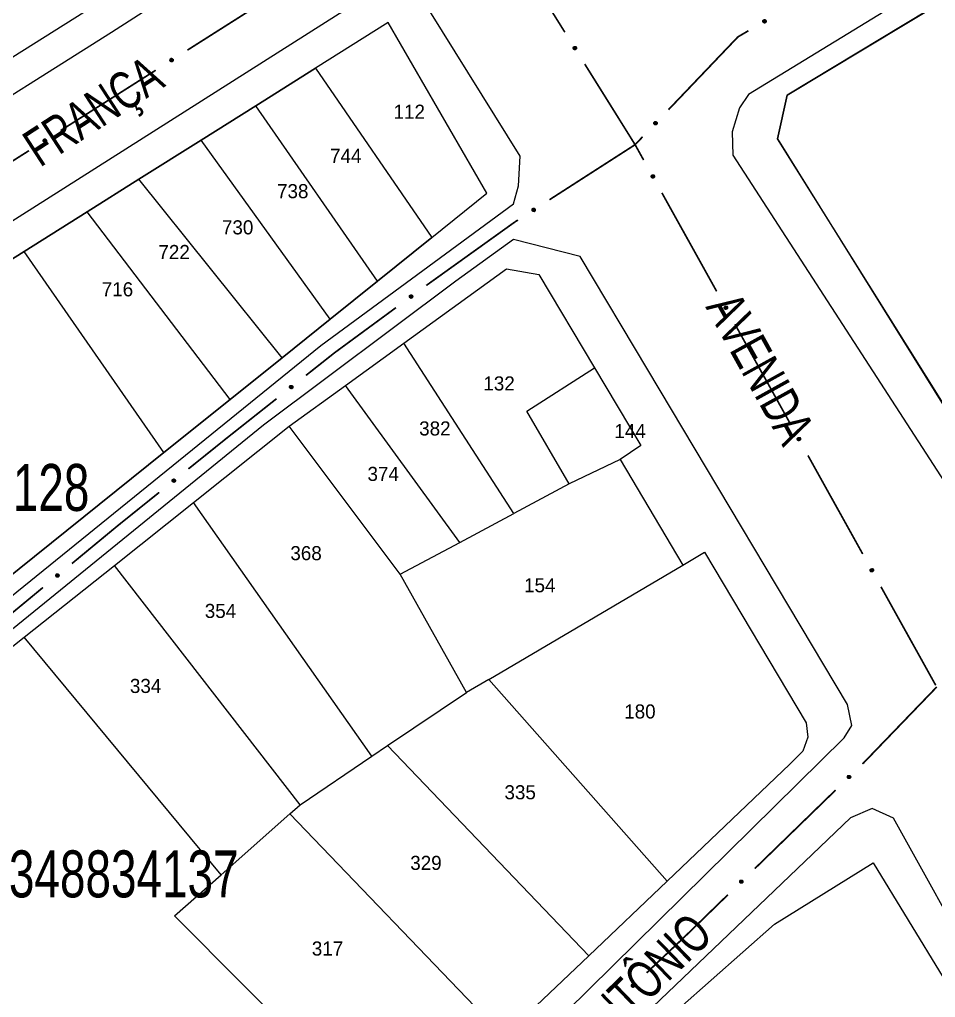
# Model space of a CAD drawing. Extents: x 199577 to 200882, y 4838726 to 4840156.
# Drawn here: x 200180.2 to 200277.8, y 4839758.1 to 4839862.2 of the extents above; entities that cross this region are included whole.
import ezdxf
from ezdxf.enums import TextEntityAlignment as Align

# ---------------------------------------------------------------- set-up
doc = ezdxf.new("R2010")
doc.units = 0
doc.header["$LTSCALE"] = 1.5
doc.header["$MEASUREMENT"] = 0
for name, color, linetype in [('CD_MALHA_LOTES', 7, 'CONTINUOUS'), ('CD_TXT_QUADRA', 2, 'CONTINUOUS'), ('RU-QUADRA', 210, 'CONTINUOUS'), ('SV-EIXO-RUA-PAV', 20, 'CONTINUOUS'), ('SV-RUA-PAVIM', 7, 'CONTINUOUS'), ('SV-TXT-RUA-PAV', 7, 'CONTINUOUS'), ('Th_NmrPorta', 1, 'CONTINUOUS')]:
    doc.layers.add(name, color=color, linetype=linetype)
doc.styles.add('ARIAL', font='ARIAL.SHX')

msp = doc.modelspace()

# ---------------------------------------------------------------- linework, layer by layer
at = {"layer": 'CD_MALHA_LOTES', "linetype": 'Continuous', "flags": 128}
for points in [[(200196.53, 4839897.56), (200210.02, 4839877.43), (200097.84, 4839806.9), (200087.24, 4839821.88)], [(200297.04, 4839875.27), (200261.97, 4839854.12), (200260.96, 4839849.49), (200282.15, 4839815.46), (200286.56, 4839808.63), (200288.1, 4839808.36)], [(200224.13, 4839838.99), (200229.99, 4839843.69), (200219.47, 4839861.88), (200211.73, 4839857.01)], [(200205.37, 4839853.01), (200211.73, 4839857.01)], [(200211.73, 4839857.01), (200224.13, 4839838.99)], [(200199.53, 4839849.34), (200205.37, 4839853.01)], [(200218.31, 4839834.32), (200205.37, 4839853.01)], [(200192.91, 4839845.18), (200199.53, 4839849.34)], [(200213.27, 4839830.27), (200199.53, 4839849.34)], [(200187.39, 4839841.71), (200192.91, 4839845.18)], [(200208.16, 4839826.17), (200192.91, 4839845.18)], [(200180.67, 4839837.49), (200187.39, 4839841.71)], [(200202.63, 4839821.74), (200187.39, 4839841.71)], [(200224.13, 4839838.99), (200218.31, 4839834.32)], [(200131.38, 4839806.51), (200180.67, 4839837.49)], [(200195.57, 4839816.07), (200180.67, 4839837.49)], [(200221.13, 4839827.71), (200232.06, 4839835.63), (200235.53, 4839835.05), (200241.46, 4839825.1)], [(200218.31, 4839834.32), (200213.27, 4839830.27)], [(200213.27, 4839830.27), (200208.16, 4839826.17)], [(200214.92, 4839823.21), (200221.13, 4839827.71)], [(200232.87, 4839809.59), (200221.13, 4839827.71)], [(200208.16, 4839826.17), (200202.63, 4839821.74)], [(200238.77, 4839812.74), (200234.24, 4839820.47), (200241.46, 4839825.1)], [(200241.46, 4839825.1), (200246.4, 4839816.82)], [(200208.93, 4839818.87), (200214.92, 4839823.21)], [(200227.1, 4839806.51), (200214.92, 4839823.21)], [(200202.63, 4839821.74), (200195.57, 4839816.07)], [(200198.71, 4839810.76), (200208.93, 4839818.87)], [(200220.76, 4839803.13), (200208.93, 4839818.87)], [(200246.4, 4839816.82), (200244.19, 4839815.33)], [(200195.57, 4839816.07), (200152.55, 4839781.55)], [(200244.19, 4839815.33), (200238.77, 4839812.74)], [(200244.19, 4839815.33), (200250.87, 4839804.1)], [(200238.77, 4839812.74), (200232.87, 4839809.59)], [(200190.29, 4839804.06), (200198.71, 4839810.76)], [(200217.72, 4839783.75), (200198.71, 4839810.76)], [(200227.1, 4839806.51), (200232.87, 4839809.59)], [(200220.76, 4839803.13), (200227.1, 4839806.51)], [(200253.17, 4839805.46), (200264.01, 4839787.28), (200264.19, 4839785.76), (200263.66, 4839784.29), (200262.27, 4839782.89), (200249.21, 4839770.45)], [(200250.87, 4839804.1), (200253.17, 4839805.46)], [(200180.66, 4839796.41), (200190.29, 4839804.06)], [(200210.09, 4839778.55), (200190.29, 4839804.06)], [(200230.18, 4839791.91), (200250.87, 4839804.1)], [(200227.82, 4839790.52), (200220.76, 4839803.13)], [(200153.63, 4839772.6), (200169.18, 4839787.27), (200180.66, 4839796.41)], [(200201.67, 4839771.12), (200180.66, 4839796.41)], [(200230.18, 4839791.91), (200227.82, 4839790.52)], [(200249.21, 4839770.45), (200230.18, 4839791.91)], [(200219.4, 4839784.89), (200227.82, 4839790.52)], [(200217.72, 4839783.75), (200219.4, 4839784.89)], [(200240.85, 4839762.5), (200219.4, 4839784.89)], [(200210.09, 4839778.55), (200217.72, 4839783.75)], [(200209, 4839777.59), (200210.09, 4839778.55)], [(200201.67, 4839771.12), (200209, 4839777.59)], [(200230.39, 4839755.31), (200209, 4839777.59)], [(200239.23, 4839746.02), (200247.15, 4839753.92), (200260.64, 4839765.85), (200271.15, 4839772.37), (200300.98, 4839723.55)], [(200218.94, 4839744.42), (200196.71, 4839766.75), (200201.67, 4839771.12)], [(200249.21, 4839770.45), (200240.85, 4839762.5)], [(200240.85, 4839762.5), (200231.77, 4839753.86)]]:
    msp.add_lwpolyline(points, dxfattribs=at)
at = {"layer": 'RU-QUADRA', "linetype": 'Continuous', "flags": 128}
for points in [[(200087.24, 4839821.88), (200168.02, 4839897.56), (200185.54, 4839913.97), (200196.53, 4839897.56), (200210.02, 4839877.43), (200097.84, 4839806.9)], [(200328.75, 4839894.39), (200334.29, 4839897.56), (200341, 4839901.39), (200343.54, 4839897.56), (200356.9, 4839877.43), (200347.47, 4839867.86), (200334.28, 4839854.66), (200315.09, 4839838.82), (200316.71, 4839837.05), (200288.1, 4839808.36), (200286.56, 4839808.63), (200260.96, 4839849.49), (200261.97, 4839854.12), (200282.93, 4839866.76), (200297.04, 4839875.27), (200304.8, 4839879.95), (200312.04, 4839884.31)], [(200106.48, 4839790.86), (200118.14, 4839776.76), (200129.49, 4839763.04), (200137.18, 4839769.21), (200144.89, 4839775.4), (200152.55, 4839781.55), (200195.57, 4839816.07), (200202.63, 4839821.74), (200208.16, 4839826.17), (200213.27, 4839830.27), (200218.31, 4839834.32), (200224.13, 4839838.99), (200229.99, 4839843.69), (200219.47, 4839861.88), (200211.73, 4839857.01), (200205.37, 4839853.01), (200199.53, 4839849.34), (200192.91, 4839845.18), (200187.39, 4839841.71), (200180.67, 4839837.49), (200131.38, 4839806.51), (200122.14, 4839800.71), (200114.3, 4839795.78)]]:
    msp.add_lwpolyline(points, close=True, dxfattribs=at)
msp.add_lwpolyline([(200169.18, 4839787.27), (200180.66, 4839796.41), (200190.29, 4839804.06), (200198.71, 4839810.76), (200208.93, 4839818.87), (200214.92, 4839823.21), (200221.13, 4839827.71), (200232.06, 4839835.63), (200235.53, 4839835.05), (200241.46, 4839825.1), (200246.4, 4839816.82), (200244.19, 4839815.33), (200250.87, 4839804.1), (200253.17, 4839805.46), (200264.01, 4839787.28), (200264.19, 4839785.76), (200263.66, 4839784.29), (200262.27, 4839782.89), (200249.21, 4839770.45), (200240.85, 4839762.5), (200231.77, 4839753.86)], dxfattribs=at)
at = {"layer": 'RU-QUADRA', "linetype": 'Continuous'}
for points in [[(200260.64, 4839765.85), (200271.15, 4839772.37)], [(200271.15, 4839772.37), (200300.98, 4839723.55)], [(200247.15, 4839753.92), (200260.64, 4839765.85)]]:
    msp.add_lwpolyline(points, dxfattribs=at)
at = {"layer": 'SV-EIXO-RUA-PAV', "const_width": 0.18}
for points in [[(200231.932613, 4839871.012791), (200238.293226, 4839860.837202)], [(200208.207389, 4839865.353235), (200198.071911, 4839858.928899)], [(200256.24661, 4839859.823201), (200256.74, 4839860.34)], [(200256.74, 4839860.34), (200257.84959, 4839860.989085)], [(200249.341253, 4839852.590217), (200256.24661, 4839859.823201)], [(200240.41343, 4839857.445339), (200245.71394, 4839848.965681)], [(200194.693418, 4839856.787454), (200184.557941, 4839850.363117)], [(200245.78, 4839848.86), (200246.57911, 4839849.697024)], [(200245.070974, 4839848.404434), (200245.78, 4839848.86)], [(200245.71394, 4839848.965681), (200245.78, 4839848.86)], [(200245.78, 4839848.86), (200246.691989, 4839847.221314)], [(200181.179448, 4839848.221672), (200171.043971, 4839841.797336)], [(200236.657912, 4839842.998846), (200245.070974, 4839848.404434)], [(200248.637181, 4839843.726142), (200254.472757, 4839833.240625)], [(200223.524571, 4839833.867278), (200232.467809, 4839840.271847)], [(200232.467809, 4839840.271847), (200232.94, 4839840.61)], [(200232.94, 4839840.61), (200233.292687, 4839840.83661)], [(200213.75, 4839826.7), (200220.295227, 4839831.506986)], [(200256.417949, 4839829.745453), (200262.253524, 4839819.259937)], [(200213.060396, 4839826.154592), (200213.75, 4839826.7)], [(200210.707382, 4839824.29359), (200213.060396, 4839826.154592)], [(200202.32, 4839817.66), (200207.570031, 4839821.812255)], [(200198.182271, 4839814.337762), (200202.081068, 4839817.468158)], [(200202.081068, 4839817.468158), (200202.32, 4839817.66)], [(200264.198716, 4839815.764765), (200270.034292, 4839805.279248)], [(200190.65, 4839808.29), (200195.063234, 4839811.833445)], [(200185.761227, 4839804.25282), (200190.387635, 4839808.073337)], [(200190.387635, 4839808.073337), (200190.65, 4839808.29)], [(200176.7, 4839796.77), (200182.676955, 4839801.705808)], [(200271.979484, 4839801.784076), (200277.81506, 4839791.29856)], [(200270.14, 4839783.04), (200277.655677, 4839790.835824)], [(200277.655677, 4839790.835824), (200277.92, 4839791.11)], [(200270.017085, 4839782.920655), (200270.14, 4839783.04)], [(200258.537895, 4839771.774885), (200267.147288, 4839780.134213)], [(200250.86, 4839764.32), (200255.668097, 4839768.988443)], [(200250.643405, 4839764.114824), (200250.86, 4839764.32)], [(200247.013481, 4839760.67627), (200250.643405, 4839764.114824)]]:
    msp.add_lwpolyline(points, dxfattribs=at)
at = {"layer": 'SV-EIXO-RUA-PAV'}
for points in [[(200259.396309, 4839862.021412), (200259.408026, 4839862.068897), (200259.427806, 4839862.107311), (200259.453525, 4839862.134602), (200259.482541, 4839862.152792), (200259.514322, 4839862.168058), (200259.549759, 4839862.17638), (200259.591136, 4839862.176904), (200259.638852, 4839862.165484), (200259.676872, 4839862.142635), (200259.704977, 4839862.118852), (200259.725686, 4839862.089688), (200259.739999, 4839862.058566), (200259.747426, 4839862.02147), (200259.747548, 4839861.979533), (200259.734904, 4839861.931831), (200259.715254, 4839861.894304), (200259.689684, 4839861.86856), (200259.660232, 4839861.847926), (200259.6276, 4839861.832729), (200259.592767, 4839861.82476), (200259.550543, 4839861.824714), (200259.503626, 4839861.837817), (200259.465974, 4839861.856989), (200259.439878, 4839861.882191), (200259.420216, 4839861.911643), (200259.404517, 4839861.943333), (200259.394668, 4839861.978607), (200259.396309, 4839862.021412)], [(200239.370514, 4839859.321455), (200239.418322, 4839859.311136), (200239.4573, 4839859.292492), (200239.485334, 4839859.267585), (200239.504368, 4839859.239116), (200239.520561, 4839859.207797), (200239.529919, 4839859.17262), (200239.531658, 4839859.131275), (200239.521644, 4839859.083245), (200239.499921, 4839859.044571), (200239.476973, 4839859.01578), (200239.448429, 4839858.994223), (200239.417741, 4839858.979003), (200239.380879, 4839858.97049), (200239.338964, 4839858.969137), (200239.290911, 4839858.980375), (200239.252823, 4839858.998915), (200239.22634, 4839859.023719), (200239.20485, 4839859.052552), (200239.188702, 4839859.084724), (200239.179714, 4839859.119308), (200239.178428, 4839859.161512), (200239.190149, 4839859.208793), (200239.208207, 4839859.246993), (200239.232632, 4839859.273817), (200239.261494, 4839859.294335), (200239.292709, 4839859.310958), (200239.327679, 4839859.321838), (200239.370514, 4839859.321455)], [(200196.562953, 4839857.842121), (200196.552935, 4839857.794249), (200196.534536, 4839857.755155), (200196.509806, 4839857.726965), (200196.481456, 4839857.707752), (200196.45024, 4839857.691364), (200196.415122, 4839857.681785), (200196.373789, 4839857.679786), (200196.325697, 4839857.689499), (200196.286887, 4839857.710979), (200196.257953, 4839857.733746), (200196.236217, 4839857.762154), (200196.220805, 4839857.792746), (200196.212061, 4839857.829554), (200196.210445, 4839857.87146), (200196.221381, 4839857.919582), (200196.239682, 4839857.957785), (200196.264319, 4839857.984424), (200196.293016, 4839858.006094), (200196.325086, 4839858.022444), (200196.359613, 4839858.031648), (200196.401809, 4839858.033199), (200196.449163, 4839858.021776), (200196.487474, 4839858.003958), (200196.514452, 4839857.979702), (200196.535151, 4839857.950969), (200196.551969, 4839857.919859), (200196.563068, 4839857.884958), (200196.562953, 4839857.842121)], [(200247.781344, 4839851.115711), (200247.779518, 4839851.164586), (200247.787943, 4839851.206964), (200247.805143, 4839851.240287), (200247.828021, 4839851.265771), (200247.854362, 4839851.289206), (200247.886132, 4839851.306974), (200247.925762, 4839851.318883), (200247.974777, 4839851.321059), (200248.017622, 4839851.309575), (200248.051194, 4839851.29446), (200248.07914, 4839851.272135), (200248.101478, 4839851.246164), (200248.118843, 4839851.212552), (200248.13052, 4839851.172274), (200248.131515, 4839851.122935), (200248.12297, 4839851.081445), (200248.105487, 4839851.04965), (200248.082864, 4839851.021696), (200248.055685, 4839850.998094), (200248.024398, 4839850.980832), (200247.983823, 4839850.969148), (200247.935112, 4839850.968811), (200247.893634, 4839850.976861), (200247.861601, 4839850.993893), (200247.834583, 4839851.016785), (200247.810757, 4839851.042919), (200247.791566, 4839851.074112), (200247.781344, 4839851.115711)], [(200183.048983, 4839849.276339), (200183.038965, 4839849.228468), (200183.020566, 4839849.189373), (200182.995835, 4839849.161183), (200182.967486, 4839849.141971), (200182.93627, 4839849.125582), (200182.901151, 4839849.116003), (200182.859819, 4839849.114005), (200182.811727, 4839849.123717), (200182.772917, 4839849.145198), (200182.743983, 4839849.167965), (200182.722247, 4839849.196372), (200182.706835, 4839849.226964), (200182.698091, 4839849.263772), (200182.696475, 4839849.305678), (200182.707411, 4839849.3538), (200182.725712, 4839849.392004), (200182.750349, 4839849.418642), (200182.779046, 4839849.440313), (200182.811116, 4839849.456662), (200182.845643, 4839849.465867), (200182.887839, 4839849.467418), (200182.935193, 4839849.455994), (200182.973504, 4839849.438176), (200183.000482, 4839849.41392), (200183.021181, 4839849.385187), (200183.037999, 4839849.354077), (200183.049098, 4839849.319176), (200183.048983, 4839849.276339)], [(200247.690901, 4839845.652807), (200247.738123, 4839845.640074), (200247.776104, 4839845.619474), (200247.802837, 4839845.593175), (200247.8204, 4839845.563776), (200247.834981, 4839845.531675), (200247.842541, 4839845.496068), (200247.842178, 4839845.454689), (200247.829737, 4839845.407229), (200247.806078, 4839845.369708), (200247.781697, 4839845.34212), (200247.752095, 4839845.322041), (200247.720674, 4839845.308399), (200247.683427, 4839845.301769), (200247.641497, 4839845.302546), (200247.594077, 4839845.316211), (200247.55698, 4839845.336662), (200247.531791, 4839845.362778), (200247.511793, 4839845.392665), (200247.4973, 4839845.425616), (200247.49008, 4839845.460612), (200247.490939, 4839845.502827), (200247.505046, 4839845.549452), (200247.525021, 4839845.586685), (200247.550777, 4839845.612234), (200247.580644, 4839845.63126), (200247.612663, 4839845.646276), (200247.64814, 4839845.655365), (200247.690901, 4839845.652807)], [(200234.794916, 4839841.932671), (200234.804638, 4839841.980604), (200234.822796, 4839842.019811), (200234.847352, 4839842.048153), (200234.875583, 4839842.067539), (200234.906698, 4839842.08412), (200234.941756, 4839842.093916), (200234.983075, 4839842.096169), (200235.031226, 4839842.086753), (200235.070168, 4839842.065513), (200235.099242, 4839842.042924), (200235.121152, 4839842.014651), (200235.136753, 4839841.984155), (200235.145724, 4839841.947402), (200235.147598, 4839841.905506), (200235.136959, 4839841.857318), (200235.118894, 4839841.819002), (200235.094422, 4839841.792212), (200235.065859, 4839841.770365), (200235.03389, 4839841.753818), (200234.99942, 4839841.744401), (200234.957235, 4839841.74259), (200234.909812, 4839841.753721), (200234.871391, 4839841.771303), (200234.844264, 4839841.795392), (200234.823389, 4839841.823997), (200234.806379, 4839841.855003), (200234.795065, 4839841.889834), (200234.794916, 4839841.932671)], [(200221.726231, 4839832.694532), (200221.732948, 4839832.742977), (200221.748627, 4839832.78324), (200221.77137, 4839832.813057), (200221.798337, 4839832.834165), (200221.828358, 4839832.852653), (200221.862738, 4839832.864614), (200221.903836, 4839832.869438), (200221.952481, 4839832.863041), (200221.99267, 4839832.844268), (200222.023095, 4839832.823536), (200222.046725, 4839832.796683), (200222.064196, 4839832.767218), (200222.07544, 4839832.731096), (200222.079921, 4839832.689398), (200222.072305, 4839832.64064), (200222.056663, 4839832.601274), (200222.033908, 4839832.573011), (200222.006762, 4839832.549426), (200221.975887, 4839832.530919), (200221.942071, 4839832.519372), (200221.90008, 4839832.514936), (200221.852056, 4839832.52309), (200221.812614, 4839832.538243), (200221.784039, 4839832.560595), (200221.761422, 4839832.587844), (200221.742513, 4839832.617729), (200221.72905, 4839832.651788), (200221.726231, 4839832.694532)], [(200255.471669, 4839831.672118), (200255.518891, 4839831.659385), (200255.556872, 4839831.638785), (200255.583605, 4839831.612487), (200255.601168, 4839831.583087), (200255.615749, 4839831.550986), (200255.623309, 4839831.515379), (200255.622945, 4839831.474), (200255.610505, 4839831.42654), (200255.586845, 4839831.389019), (200255.562464, 4839831.361431), (200255.532863, 4839831.341352), (200255.501441, 4839831.32771), (200255.464195, 4839831.32108), (200255.422264, 4839831.321858), (200255.374845, 4839831.335522), (200255.337748, 4839831.355973), (200255.312558, 4839831.38209), (200255.29256, 4839831.411977), (200255.278067, 4839831.444927), (200255.270848, 4839831.479923), (200255.271707, 4839831.522139), (200255.285814, 4839831.568763), (200255.305789, 4839831.605996), (200255.331544, 4839831.631546), (200255.361412, 4839831.650571), (200255.393431, 4839831.665587), (200255.428908, 4839831.674677), (200255.471669, 4839831.672118)], [(200208.957726, 4839823.050133), (200208.962709, 4839823.098787), (200208.97694, 4839823.139584), (200208.998604, 4839823.170194), (200209.024801, 4839823.192252), (200209.054143, 4839823.211799), (200209.088073, 4839823.22498), (200209.128974, 4839823.231268), (200209.177815, 4839823.226612), (200209.218649, 4839823.209286), (200209.249795, 4839823.189653), (200209.274368, 4839823.163661), (200209.29288, 4839823.134839), (200209.305407, 4839823.09914), (200209.311374, 4839823.05763), (200209.305503, 4839823.008631), (200209.291277, 4839822.968731), (200209.269545, 4839822.939674), (200209.243258, 4839822.915135), (200209.213063, 4839822.895537), (200209.179682, 4839822.882791), (200209.137876, 4839822.876858), (200209.089591, 4839822.883293), (200209.049633, 4839822.897028), (200209.020279, 4839822.918345), (200208.996703, 4839822.944769), (200208.976739, 4839822.97396), (200208.962069, 4839823.007517), (200208.957726, 4839823.050133)], [(200263.252436, 4839817.69143), (200263.299658, 4839817.678697), (200263.337639, 4839817.658097), (200263.364372, 4839817.631798), (200263.381936, 4839817.602399), (200263.396516, 4839817.570298), (200263.404076, 4839817.53469), (200263.403713, 4839817.493311), (200263.391272, 4839817.445852), (200263.367613, 4839817.408331), (200263.343232, 4839817.380743), (200263.313631, 4839817.360663), (200263.282209, 4839817.347021), (200263.244962, 4839817.340392), (200263.203032, 4839817.341169), (200263.155612, 4839817.354834), (200263.118515, 4839817.375284), (200263.093326, 4839817.401401), (200263.073328, 4839817.431288), (200263.058835, 4839817.464239), (200263.051615, 4839817.499235), (200263.052474, 4839817.54145), (200263.066581, 4839817.588075), (200263.086556, 4839817.625307), (200263.112312, 4839817.650857), (200263.142179, 4839817.669883), (200263.174198, 4839817.684898), (200263.209675, 4839817.693988), (200263.252436, 4839817.69143)], [(200196.441797, 4839813.081484), (200196.446422, 4839813.130173), (200196.460354, 4839813.171074), (200196.481792, 4839813.201842), (200196.507826, 4839813.224091), (200196.537023, 4839813.243854), (200196.570856, 4839813.257284), (200196.611709, 4839813.263872), (200196.660584, 4839813.259575), (200196.701544, 4839813.24255), (200196.732834, 4839813.223146), (200196.757597, 4839813.197335), (200196.77632, 4839813.16865), (200196.789108, 4839813.133044), (200196.79538, 4839813.091579), (200196.78987, 4839813.042538), (200196.775937, 4839813.002534), (200196.75442, 4839812.973318), (200196.728314, 4839812.948587), (200196.698263, 4839812.928768), (200196.664976, 4839812.915777), (200196.623215, 4839812.909537), (200196.574884, 4839812.915617), (200196.534827, 4839812.929058), (200196.505316, 4839812.950159), (200196.481547, 4839812.976409), (200196.461369, 4839813.005453), (200196.446453, 4839813.038901), (200196.441797, 4839813.081484)], [(200184.038209, 4839802.972705), (200184.042164, 4839803.021453), (200184.055532, 4839803.062541), (200184.076544, 4839803.093601), (200184.102269, 4839803.116207), (200184.131192, 4839803.13637), (200184.164837, 4839803.150264), (200184.205595, 4839803.157414), (200184.254524, 4839803.15379), (200184.295715, 4839803.13733), (200184.327269, 4839803.118359), (200184.352385, 4839803.092891), (200184.371501, 4839803.064466), (200184.384778, 4839803.02904), (200184.391621, 4839802.987665), (200184.386786, 4839802.938553), (200184.373405, 4839802.898361), (200184.352291, 4839802.868852), (200184.326528, 4839802.843764), (200184.296754, 4839802.823533), (200184.263648, 4839802.810085), (200184.221978, 4839802.80327), (200184.173567, 4839802.808685), (200184.133329, 4839802.821573), (200184.10353, 4839802.842266), (200184.079402, 4839802.868186), (200184.058826, 4839802.89695), (200184.043451, 4839802.930189), (200184.038209, 4839802.972705)], [(200271.033204, 4839803.710741), (200271.080426, 4839803.698008), (200271.118407, 4839803.677408), (200271.14514, 4839803.651109), (200271.162703, 4839803.62171), (200271.177284, 4839803.589609), (200271.184844, 4839803.554002), (200271.184481, 4839803.512623), (200271.17204, 4839803.465163), (200271.148381, 4839803.427642), (200271.124, 4839803.400054), (200271.094398, 4839803.379975), (200271.062977, 4839803.366333), (200271.02573, 4839803.359703), (200270.9838, 4839803.360481), (200270.93638, 4839803.374145), (200270.899283, 4839803.394596), (200270.874094, 4839803.420712), (200270.854096, 4839803.450599), (200270.839603, 4839803.48355), (200270.832383, 4839803.518546), (200270.833242, 4839803.560762), (200270.847349, 4839803.607386), (200270.867324, 4839803.644619), (200270.89308, 4839803.670168), (200270.922947, 4839803.689194), (200270.954966, 4839803.70421), (200270.990443, 4839803.713299), (200271.033204, 4839803.710741)], [(200268.40242, 4839781.506322), (200268.402447, 4839781.55523), (200268.412472, 4839781.597259), (200268.430923, 4839781.629907), (200268.45475, 4839781.654505), (200268.48196, 4839781.676925), (200268.514381, 4839781.693476), (200268.554433, 4839781.703875), (200268.603495, 4839781.704192), (200268.645875, 4839781.691093), (200268.67885, 4839781.674716), (200268.70593, 4839781.651348), (200268.727267, 4839781.624549), (200268.743346, 4839781.590304), (200268.753488, 4839781.549612), (200268.752613, 4839781.50027), (200268.742502, 4839781.459134), (200268.723826, 4839781.428024), (200268.700161, 4839781.400948), (200268.672107, 4839781.378393), (200268.640188, 4839781.362329), (200268.599199, 4839781.352191), (200268.550511, 4839781.3537), (200268.509367, 4839781.363316), (200268.478003, 4839781.38155), (200268.451871, 4839781.405449), (200268.429053, 4839781.432467), (200268.411058, 4839781.464365), (200268.40242, 4839781.506322)], [(200256.923229, 4839770.360552), (200256.923257, 4839770.40946), (200256.933282, 4839770.451489), (200256.951733, 4839770.484137), (200256.975559, 4839770.508735), (200257.00277, 4839770.531155), (200257.035191, 4839770.547706), (200257.075243, 4839770.558105), (200257.124305, 4839770.558422), (200257.166685, 4839770.545323), (200257.19966, 4839770.528946), (200257.22674, 4839770.505578), (200257.248077, 4839770.478779), (200257.264155, 4839770.444534), (200257.274298, 4839770.403842), (200257.273422, 4839770.3545), (200257.263311, 4839770.313364), (200257.244636, 4839770.282254), (200257.220971, 4839770.255178), (200257.192917, 4839770.232623), (200257.160998, 4839770.216559), (200257.120009, 4839770.206421), (200257.07132, 4839770.20793), (200257.030177, 4839770.217546), (200256.998813, 4839770.23578), (200256.972681, 4839770.259679), (200256.949862, 4839770.286697), (200256.931868, 4839770.318595), (200256.923229, 4839770.360552)], [(200245.381498, 4839759.281955), (200245.382129, 4839759.330859), (200245.392671, 4839759.372761), (200245.411523, 4839759.405178), (200245.435651, 4839759.429481), (200245.463136, 4839759.451564), (200245.495759, 4839759.467714), (200245.535936, 4839759.477618), (200245.584999, 4839759.47733), (200245.627213, 4839759.463709), (200245.659984, 4839759.446927), (200245.686774, 4839759.423227), (200245.707779, 4839759.396167), (200245.723434, 4839759.361726), (200245.733074, 4839759.320912), (200245.73159, 4839759.271585), (200245.720972, 4839759.230577), (200245.701915, 4839759.1997), (200245.677917, 4839759.172918), (200245.649587, 4839759.150709), (200245.617473, 4839759.135041), (200245.576362, 4839759.125409), (200245.527696, 4839759.127519), (200245.486674, 4839759.137641), (200245.455537, 4839759.15626), (200245.429702, 4839759.18048), (200245.407218, 4839759.207777), (200245.389619, 4839759.239894), (200245.381498, 4839759.281955)]]:
    msp.add_lwpolyline(points, close=True, dxfattribs=at)
for points in [[(200259.396309, 4839862.021412), (200259.591136, 4839862.176904)], [(200259.403742, 4839862.047018), (200259.564277, 4839862.172544)], [(200259.408026, 4839862.068897), (200259.549759, 4839862.17638)], [(200259.394668, 4839861.978607), (200259.638852, 4839862.165484)], [(200259.397122, 4839861.998882), (200259.612902, 4839862.167791)], [(200259.403746, 4839861.963236), (200259.653683, 4839862.152126)], [(200259.404517, 4839861.943333), (200259.676872, 4839862.142635)], [(200259.415082, 4839861.930346), (200259.68573, 4839862.129771)], [(200259.419207, 4839862.090843), (200259.524897, 4839862.166897)], [(200259.420216, 4839861.911643), (200259.704977, 4839862.118852)], [(200259.427806, 4839862.107311), (200259.514322, 4839862.168058)], [(200259.432507, 4839861.897856), (200259.715133, 4839862.101126)], [(200259.439878, 4839861.882191), (200259.725686, 4839862.089688)], [(200259.45631, 4839861.870678), (200259.730491, 4839862.07217)], [(200259.465974, 4839861.856989), (200259.739999, 4839862.058566)], [(200259.487179, 4839861.847634), (200259.74016, 4839862.036724)], [(200259.503626, 4839861.837817), (200259.747426, 4839862.02147)], [(200259.529627, 4839861.834525), (200259.745118, 4839861.998523)], [(200259.550543, 4839861.824714), (200259.747548, 4839861.979533)], [(200259.575207, 4839861.829571), (200259.734764, 4839861.951364)], [(200259.592767, 4839861.82476), (200259.734904, 4839861.931831)], [(200259.613609, 4839861.831485), (200259.719788, 4839861.909406)], [(200259.6276, 4839861.832729), (200259.715254, 4839861.894304)], [(200239.178428, 4839859.161512), (200239.338964, 4839858.969137)], [(200239.179714, 4839859.119308), (200239.290911, 4839858.980375)], [(200239.184008, 4839859.137002), (200239.310432, 4839858.981088)], [(200239.187047, 4839859.098672), (200239.268052, 4839858.994827)], [(200239.187621, 4839859.182708), (200239.357874, 4839858.972124)], [(200239.188702, 4839859.084724), (200239.252823, 4839858.998915)], [(200239.190149, 4839859.208793), (200239.380879, 4839858.97049)], [(200239.199479, 4839859.225522), (200239.395914, 4839858.978201)], [(200239.208207, 4839859.246993), (200239.417741, 4839858.979003)], [(200239.221606, 4839859.257054), (200239.43106, 4839858.988906)], [(200239.232632, 4839859.273817), (200239.448429, 4839858.994223)], [(200239.248074, 4839859.281645), (200239.459553, 4839859.005108)], [(200239.261494, 4839859.294335), (200239.476973, 4839859.01578)], [(200239.280038, 4839859.300016), (200239.487322, 4839859.035339)], [(200239.292709, 4839859.310958), (200239.499921, 4839859.044571)], [(200239.312581, 4839859.312312), (200239.508727, 4839859.068029)], [(200239.327679, 4839859.321838), (200239.521644, 4839859.083245)], [(200239.348017, 4839859.31998), (200239.523188, 4839859.109252)], [(200239.370514, 4839859.321455), (200239.531658, 4839859.131275)], [(200239.396327, 4839859.314776), (200239.526512, 4839859.157995)], [(200239.418322, 4839859.311136), (200239.529919, 4839859.17262)], [(200239.440587, 4839859.300604), (200239.519711, 4839859.197192)], [(200239.4573, 4839859.292492), (200239.520561, 4839859.207797)], [(200196.401809, 4839858.033199), (200196.210445, 4839857.87146)], [(200196.449163, 4839858.021776), (200196.212061, 4839857.829554)], [(200196.423062, 4839858.02414), (200196.21355, 4839857.852569)], [(200196.465949, 4839858.012551), (200196.219866, 4839857.814568)], [(200196.487474, 4839858.003958), (200196.220805, 4839857.792746)], [(200196.359613, 4839858.031648), (200196.221381, 4839857.919582)], [(200196.377334, 4839858.027466), (200196.222217, 4839857.900066)], [(200196.339024, 4839858.024186), (200196.235689, 4839857.942532)], [(200196.325086, 4839858.022444), (200196.239682, 4839857.957785)], [(200196.49762, 4839857.990621), (200196.230792, 4839857.779489)], [(200196.514452, 4839857.979702), (200196.236217, 4839857.762154)], [(200196.522376, 4839857.964309), (200196.247171, 4839857.751098)], [(200196.535151, 4839857.950969), (200196.257953, 4839857.733746)], [(200196.540947, 4839857.932461), (200196.277576, 4839857.72352)], [(200196.551969, 4839857.919859), (200196.286887, 4839857.710979)], [(200196.553448, 4839857.899995), (200196.3104, 4839857.702321)], [(200196.563068, 4839857.884958), (200196.325697, 4839857.689499)], [(200196.561338, 4839857.864608), (200196.351713, 4839857.688118)], [(200196.562953, 4839857.842121), (200196.373789, 4839857.679786)], [(200196.556437, 4839857.816267), (200196.400476, 4839857.685101)], [(200196.552935, 4839857.794249), (200196.415122, 4839857.681785)], [(200196.542543, 4839857.771918), (200196.43963, 4839857.692147)], [(200196.534536, 4839857.755155), (200196.45024, 4839857.691364)], [(200247.779518, 4839851.164586), (200247.886132, 4839851.306974)], [(200247.781344, 4839851.115711), (200247.925762, 4839851.318883)], [(200247.781431, 4839851.142374), (200247.901145, 4839851.307288)], [(200247.784217, 4839851.188764), (200247.864848, 4839851.291005)], [(200247.787943, 4839851.206964), (200247.854362, 4839851.289206)], [(200247.788336, 4839851.094278), (200247.949196, 4839851.316123)], [(200247.791566, 4839851.074112), (200247.974777, 4839851.321059)], [(200247.80453, 4839851.061839), (200247.992715, 4839851.312306)], [(200247.810757, 4839851.042919), (200248.017622, 4839851.309575)], [(200247.824493, 4839851.033348), (200248.029683, 4839851.299651)], [(200247.834583, 4839851.016785), (200248.051194, 4839851.29446)], [(200247.850198, 4839851.00692), (200248.065843, 4839851.280221)], [(200247.861601, 4839850.993893), (200248.07914, 4839851.272135)], [(200247.88057, 4839850.987356), (200248.088588, 4839851.25662)], [(200247.893634, 4839850.976861), (200248.101478, 4839851.246164)], [(200247.916596, 4839850.973714), (200248.107653, 4839851.225213)], [(200247.935112, 4839850.968811), (200248.118843, 4839851.212552)], [(200247.961012, 4839850.972813), (200248.122949, 4839851.189858)], [(200247.983823, 4839850.969148), (200248.13052, 4839851.172274)], [(200248.006192, 4839850.980616), (200248.125996, 4839851.141672)], [(200248.024398, 4839850.980832), (200248.131515, 4839851.122935)], [(200248.042579, 4839850.993041), (200248.123166, 4839851.097211)], [(200248.055685, 4839850.998094), (200248.12297, 4839851.081445)], [(200182.887839, 4839849.467418), (200182.696475, 4839849.305678)], [(200182.935193, 4839849.455994), (200182.698091, 4839849.263772)], [(200182.909092, 4839849.458358), (200182.69958, 4839849.286787)], [(200182.951979, 4839849.446769), (200182.705896, 4839849.248786)], [(200182.973504, 4839849.438176), (200182.706835, 4839849.226964)], [(200182.845643, 4839849.465867), (200182.707411, 4839849.3538)], [(200182.863364, 4839849.461685), (200182.708247, 4839849.334285)], [(200182.98365, 4839849.42484), (200182.716822, 4839849.213708)], [(200182.825054, 4839849.458404), (200182.721719, 4839849.37675)], [(200183.000482, 4839849.41392), (200182.722247, 4839849.196372)], [(200182.811116, 4839849.456662), (200182.725712, 4839849.392004)], [(200183.008406, 4839849.398527), (200182.733201, 4839849.185317)], [(200183.021181, 4839849.385187), (200182.743983, 4839849.167965)], [(200183.026977, 4839849.366679), (200182.763606, 4839849.157738)], [(200183.037999, 4839849.354077), (200182.772917, 4839849.145198)], [(200183.039478, 4839849.334214), (200182.79643, 4839849.136539)], [(200183.049098, 4839849.319176), (200182.811727, 4839849.123717)], [(200183.047368, 4839849.298826), (200182.837743, 4839849.122337)], [(200183.048983, 4839849.276339), (200182.859819, 4839849.114005)], [(200183.042467, 4839849.250485), (200182.886506, 4839849.119319)], [(200183.038965, 4839849.228468), (200182.901151, 4839849.116003)], [(200183.028573, 4839849.206137), (200182.925659, 4839849.126365)], [(200183.020566, 4839849.189373), (200182.93627, 4839849.125582)], [(200247.501197, 4839845.523528), (200247.660534, 4839845.304569)], [(200247.505046, 4839845.549452), (200247.683427, 4839845.301769)], [(200247.515214, 4839845.565685), (200247.698834, 4839845.308706)], [(200247.525021, 4839845.586685), (200247.720674, 4839845.308399)], [(200247.538915, 4839845.596053), (200247.734479, 4839845.317613)], [(200247.550777, 4839845.612234), (200247.752095, 4839845.322041)], [(200247.566597, 4839845.619267), (200247.763758, 4839845.332346)], [(200247.580644, 4839845.63126), (200247.781697, 4839845.34212)], [(200247.599453, 4839845.635991), (200247.793026, 4839845.361128)], [(200247.612663, 4839845.646276), (200247.806078, 4839845.369708)], [(200247.632578, 4839845.646619), (200247.816063, 4839845.392688)], [(200247.64814, 4839845.655365), (200247.829737, 4839845.407229)], [(200247.668358, 4839845.652477), (200247.8326, 4839845.433124)], [(200247.690901, 4839845.652807), (200247.842178, 4839845.454689)], [(200247.716341, 4839845.644826), (200247.838395, 4839845.481635)], [(200247.738123, 4839845.640074), (200247.842541, 4839845.496068)], [(200247.759825, 4839845.628424), (200247.833594, 4839845.521127)], [(200247.776104, 4839845.619474), (200247.834981, 4839845.531675)], [(200247.49008, 4839845.460612), (200247.594077, 4839845.316211)], [(200247.490939, 4839845.502827), (200247.641497, 4839845.302546)], [(200247.495267, 4839845.478065), (200247.613609, 4839845.315932)], [(200247.496356, 4839845.439631), (200247.571981, 4839845.331805)], [(200247.4973, 4839845.425616), (200247.55698, 4839845.336662)], [(200234.794916, 4839841.932671), (200234.983075, 4839842.096169)], [(200234.795065, 4839841.889834), (200235.031226, 4839842.086753)], [(200234.79667, 4839841.910194), (200235.005203, 4839842.087973)], [(200234.801272, 4839841.958565), (200234.956422, 4839842.09069)], [(200234.804638, 4839841.980604), (200234.941756, 4839842.093916)], [(200234.804778, 4839841.874856), (200235.046602, 4839842.074026)], [(200234.806379, 4839841.855003), (200235.070168, 4839842.065513)], [(200234.814893, 4839842.002998), (200234.917312, 4839842.083403)], [(200234.817478, 4839841.842469), (200235.079556, 4839842.05303)], [(200234.822796, 4839842.019811), (200234.906698, 4839842.08412)], [(200234.823389, 4839841.823997), (200235.099242, 4839842.042924)], [(200234.836246, 4839841.810736), (200235.11013, 4839842.025639)], [(200234.844264, 4839841.795392), (200235.121152, 4839842.014651)], [(200234.861163, 4839841.784576), (200235.126685, 4839841.99735)], [(200234.871391, 4839841.771303), (200235.136753, 4839841.984155)], [(200234.892969, 4839841.762842), (200235.137827, 4839841.962339)], [(200234.909812, 4839841.753721), (200235.145724, 4839841.947402)], [(200234.935927, 4839841.751518), (200235.144377, 4839841.924378)], [(200234.957235, 4839841.74259), (200235.147598, 4839841.905506)], [(200234.981674, 4839841.748474), (200235.136003, 4839841.876828)], [(200234.99942, 4839841.744401), (200235.136959, 4839841.857318)], [(200235.019963, 4839841.75199), (200235.122793, 4839841.83428)], [(200235.03389, 4839841.753818), (200235.118894, 4839841.819002)], [(200221.726231, 4839832.694532), (200221.903836, 4839832.869438)], [(200221.72905, 4839832.651788), (200221.952481, 4839832.863041)], [(200221.729383, 4839832.672208), (200221.926432, 4839832.862637)], [(200221.730962, 4839832.720772), (200221.877576, 4839832.862309)], [(200221.732948, 4839832.742977), (200221.862738, 4839832.864614)], [(200221.739677, 4839832.637444), (200221.96862, 4839832.851297)], [(200221.741787, 4839832.765968), (200221.838997, 4839832.852598)], [(200221.742513, 4839832.617729), (200221.99267, 4839832.844268)], [(200221.748627, 4839832.78324), (200221.828358, 4839832.852653)], [(200221.754371, 4839832.605911), (200222.002818, 4839832.832395)], [(200221.761422, 4839832.587844), (200222.023095, 4839832.823536)], [(200221.77508, 4839832.575409), (200222.03504, 4839832.806963)], [(200221.784039, 4839832.560595), (200222.046725, 4839832.796683)], [(200221.801579, 4839832.550854), (200222.053325, 4839832.77976)], [(200221.812614, 4839832.538243), (200222.064196, 4839832.767218)], [(200221.834677, 4839832.531144), (200222.066627, 4839832.745512)], [(200221.852056, 4839832.52309), (200222.07544, 4839832.731096)], [(200221.878257, 4839832.522519), (200222.07553, 4839832.708033)], [(200221.90008, 4839832.514936), (200222.079921, 4839832.689398)], [(200221.924106, 4839832.522331), (200222.070135, 4839832.660053)], [(200221.942071, 4839832.519372), (200222.072305, 4839832.64064)], [(200221.962101, 4839832.528227), (200222.059603, 4839832.616765)], [(200221.975887, 4839832.530919), (200222.056663, 4839832.601274)], [(200255.270848, 4839831.479923), (200255.374845, 4839831.335522)], [(200255.271707, 4839831.522139), (200255.422264, 4839831.321858)], [(200255.276034, 4839831.497376), (200255.394376, 4839831.335243)], [(200255.277123, 4839831.458942), (200255.352749, 4839831.351116)], [(200255.278067, 4839831.444927), (200255.337748, 4839831.355973)], [(200255.281964, 4839831.54284), (200255.441302, 4839831.32388)], [(200255.285814, 4839831.568763), (200255.464195, 4839831.32108)], [(200255.295981, 4839831.584996), (200255.479601, 4839831.328018)], [(200255.305789, 4839831.605996), (200255.501441, 4839831.32771)], [(200255.319682, 4839831.615364), (200255.515246, 4839831.336924)], [(200255.331544, 4839831.631546), (200255.532863, 4839831.341352)], [(200255.347364, 4839831.638579), (200255.544525, 4839831.351657)], [(200255.361412, 4839831.650571), (200255.562464, 4839831.361431)], [(200255.38022, 4839831.655302), (200255.573794, 4839831.380439)], [(200255.393431, 4839831.665587), (200255.586845, 4839831.389019)], [(200255.413346, 4839831.66593), (200255.596831, 4839831.412)], [(200255.428908, 4839831.674677), (200255.610505, 4839831.42654)], [(200255.449126, 4839831.671788), (200255.613367, 4839831.452435)], [(200255.471669, 4839831.672118), (200255.622945, 4839831.474)], [(200255.497109, 4839831.664137), (200255.619163, 4839831.500947)], [(200255.518891, 4839831.659385), (200255.623309, 4839831.515379)], [(200255.540592, 4839831.647736), (200255.614362, 4839831.540438)], [(200255.556872, 4839831.638785), (200255.615749, 4839831.550986)], [(200208.957726, 4839823.050133), (200209.128974, 4839823.231268)], [(200208.961517, 4839823.076525), (200209.102984, 4839823.223206)], [(200208.961672, 4839823.027936), (200209.151797, 4839823.225278)], [(200208.962069, 4839823.007517), (200209.177815, 4839823.226612)], [(200208.962709, 4839823.098787), (200209.088073, 4839823.22498)], [(200208.970721, 4839823.122078), (200209.064777, 4839823.212124)], [(200208.973202, 4839822.993562), (200209.194363, 4839823.215451)], [(200208.976739, 4839822.97396), (200209.218649, 4839823.209286)], [(200208.97694, 4839823.139584), (200209.054143, 4839823.211799)], [(200208.989012, 4839822.962573), (200209.229214, 4839823.197782)], [(200208.996703, 4839822.944769), (200209.249795, 4839823.189653)], [(200209.010796, 4839822.93283), (200209.262324, 4839823.173517)], [(200209.020279, 4839822.918345), (200209.274368, 4839823.163661)], [(200209.038155, 4839822.909236), (200209.281568, 4839823.146984)], [(200209.049633, 4839822.897028), (200209.29288, 4839823.134839)], [(200209.071936, 4839822.890721), (200209.296085, 4839823.113233)], [(200209.089591, 4839822.883293), (200209.305407, 4839823.09914)], [(200209.115796, 4839822.883657), (200209.30632, 4839823.076095)], [(200209.137876, 4839822.876858), (200209.311374, 4839823.05763)], [(200209.161622, 4839822.885106), (200209.302642, 4839823.027954)], [(200209.179682, 4839822.882791), (200209.305503, 4839823.008631)], [(200209.199382, 4839822.892355), (200209.293661, 4839822.984317)], [(200209.213063, 4839822.895537), (200209.291277, 4839822.968731)], [(200263.051615, 4839817.499235), (200263.155612, 4839817.354834)], [(200263.052474, 4839817.54145), (200263.203032, 4839817.341169)], [(200263.056802, 4839817.516688), (200263.175144, 4839817.354554)], [(200263.057891, 4839817.478253), (200263.133516, 4839817.370427)], [(200263.058835, 4839817.464239), (200263.118515, 4839817.375284)], [(200263.062732, 4839817.562151), (200263.22207, 4839817.343192)], [(200263.066581, 4839817.588075), (200263.244962, 4839817.340392)], [(200263.076749, 4839817.604308), (200263.260369, 4839817.347329)], [(200263.086556, 4839817.625307), (200263.282209, 4839817.347021)], [(200263.10045, 4839817.634676), (200263.296014, 4839817.356235)], [(200263.112312, 4839817.650857), (200263.313631, 4839817.360663)], [(200263.128132, 4839817.65789), (200263.325293, 4839817.370969)], [(200263.142179, 4839817.669883), (200263.343232, 4839817.380743)], [(200263.160988, 4839817.674614), (200263.354561, 4839817.399751)], [(200263.174198, 4839817.684898), (200263.367613, 4839817.408331)], [(200263.194114, 4839817.685241), (200263.377599, 4839817.431311)], [(200263.209675, 4839817.693988), (200263.391272, 4839817.445852)], [(200263.229893, 4839817.6911), (200263.394135, 4839817.471746)], [(200263.252436, 4839817.69143), (200263.403713, 4839817.493311)], [(200263.277877, 4839817.683449), (200263.39993, 4839817.520258)], [(200263.299658, 4839817.678697), (200263.404076, 4839817.53469)], [(200263.32136, 4839817.667047), (200263.395129, 4839817.55975)], [(200263.337639, 4839817.658097), (200263.396516, 4839817.570298)], [(200196.441797, 4839813.081484), (200196.611709, 4839813.263872)], [(200196.445394, 4839813.107903), (200196.58578, 4839813.255619)], [(200196.445906, 4839813.059317), (200196.634576, 4839813.25805)], [(200196.446422, 4839813.130173), (200196.570856, 4839813.257284)], [(200196.446453, 4839813.038901), (200196.660584, 4839813.259575)], [(200196.454263, 4839813.153523), (200196.547655, 4839813.244257)], [(200196.457688, 4839813.025028), (200196.677214, 4839813.248536)], [(200196.460354, 4839813.171074), (200196.537023, 4839813.243854)], [(200196.461369, 4839813.005453), (200196.701544, 4839813.24255)], [(200196.473725, 4839812.994156), (200196.712193, 4839813.231124)], [(200196.481547, 4839812.976409), (200196.732834, 4839813.223146)], [(200196.495728, 4839812.964574), (200196.74548, 4839813.207102)], [(200196.505316, 4839812.950159), (200196.757597, 4839813.197335)], [(200196.523259, 4839812.941182), (200196.764919, 4839813.180712)], [(200196.534827, 4839812.929058), (200196.77632, 4839813.16865)], [(200196.557175, 4839812.922915), (200196.779683, 4839813.147068)], [(200196.574884, 4839812.915617), (200196.789108, 4839813.133044)], [(200196.601086, 4839812.916174), (200196.790191, 4839813.110006)], [(200196.623215, 4839812.909537), (200196.79538, 4839813.091579)], [(200196.6469, 4839812.91796), (200196.786867, 4839813.061839)], [(200196.664976, 4839812.915777), (200196.78987, 4839813.042538)], [(200196.684606, 4839812.925485), (200196.778207, 4839813.018138)], [(200196.698263, 4839812.928768), (200196.775937, 4839813.002534)], [(200184.038209, 4839802.972705), (200184.205595, 4839803.157414)], [(200184.041443, 4839802.99917), (200184.179782, 4839803.148805)], [(200184.042164, 4839803.021453), (200184.164837, 4839803.150264)], [(200184.042624, 4839802.950596), (200184.22854, 4839803.151907)], [(200184.043451, 4839802.930189), (200184.254524, 4839803.15379)], [(200184.049683, 4839803.044908), (200184.141817, 4839803.136919)], [(200184.054876, 4839802.916472), (200184.271305, 4839803.142981)], [(200184.055532, 4839803.062541), (200184.131192, 4839803.13637)], [(200184.058826, 4839802.89695), (200184.295715, 4839803.13733)], [(200184.071337, 4839802.885825), (200184.306521, 4839803.126052)], [(200184.079402, 4839802.868186), (200184.327269, 4839803.118359)], [(200184.093744, 4839802.856548), (200184.340135, 4839803.102491)], [(200184.10353, 4839802.842266), (200184.352385, 4839803.092891)], [(200184.121595, 4839802.833537), (200184.359935, 4839803.07637)], [(200184.133329, 4839802.821573), (200184.371501, 4839803.064466)], [(200184.155759, 4839802.815738), (200184.375161, 4839803.042933)], [(200184.173567, 4839802.808685), (200184.384778, 4839803.02904)], [(200184.199759, 4839802.809602), (200184.386178, 4839803.00602)], [(200184.221978, 4839802.80327), (200184.391621, 4839802.987665)], [(200184.245544, 4839802.812019), (200184.383517, 4839802.957811)], [(200184.263648, 4839802.810085), (200184.386786, 4839802.938553)], [(200184.283143, 4839802.820062), (200184.37546, 4839802.913995)], [(200184.296754, 4839802.823533), (200184.373405, 4839802.898361)], [(200270.832383, 4839803.518546), (200270.93638, 4839803.374145)], [(200270.833242, 4839803.560762), (200270.9838, 4839803.360481)], [(200270.83757, 4839803.535999), (200270.955912, 4839803.373866)], [(200270.838659, 4839803.497565), (200270.914284, 4839803.389739)], [(200270.839603, 4839803.48355), (200270.899283, 4839803.394596)], [(200270.8435, 4839803.581463), (200271.002837, 4839803.362503)], [(200270.847349, 4839803.607386), (200271.02573, 4839803.359703)], [(200270.857517, 4839803.623619), (200271.041137, 4839803.36664)], [(200270.867324, 4839803.644619), (200271.062977, 4839803.366333)], [(200270.881217, 4839803.653987), (200271.076782, 4839803.375547)], [(200270.89308, 4839803.670168), (200271.094398, 4839803.379975)], [(200270.9089, 4839803.677201), (200271.106061, 4839803.39028)], [(200270.922947, 4839803.689194), (200271.124, 4839803.400054)], [(200270.941756, 4839803.693925), (200271.135329, 4839803.419062)], [(200270.954966, 4839803.70421), (200271.148381, 4839803.427642)], [(200270.974881, 4839803.704553), (200271.158366, 4839803.450622)], [(200270.990443, 4839803.713299), (200271.17204, 4839803.465163)], [(200271.010661, 4839803.710411), (200271.174903, 4839803.491058)], [(200271.033204, 4839803.710741), (200271.184481, 4839803.512623)], [(200271.058644, 4839803.70276), (200271.180698, 4839803.539569)], [(200271.080426, 4839803.698008), (200271.184844, 4839803.554002)], [(200271.102128, 4839803.686358), (200271.175897, 4839803.579061)], [(200271.118407, 4839803.677408), (200271.177284, 4839803.589609)], [(200268.40242, 4839781.506322), (200268.554433, 4839781.703875)], [(200268.402447, 4839781.55523), (200268.514381, 4839781.693476)], [(200268.403517, 4839781.532962), (200268.529395, 4839781.693222)], [(200268.408059, 4839781.579214), (200268.492507, 4839781.678326)], [(200268.408595, 4839781.484639), (200268.577746, 4839781.700229)], [(200268.411058, 4839781.464365), (200268.603495, 4839781.704192)], [(200268.412472, 4839781.597259), (200268.48196, 4839781.676925)], [(200268.423548, 4839781.45161), (200268.621089, 4839781.694765)], [(200268.429053, 4839781.432467), (200268.645875, 4839781.691093)], [(200268.442416, 4839781.422383), (200268.657551, 4839781.680718)], [(200268.451871, 4839781.405449), (200268.67885, 4839781.674716)], [(200268.467102, 4839781.395), (200268.692949, 4839781.659932)], [(200268.478003, 4839781.38155), (200268.70593, 4839781.651348)], [(200268.496711, 4839781.374299), (200268.714783, 4839781.635486)], [(200268.509367, 4839781.363316), (200268.727267, 4839781.624549)], [(200268.532194, 4839781.359302), (200268.732644, 4839781.603379)], [(200268.550511, 4839781.3537), (200268.743346, 4839781.590304)], [(200268.576544, 4839781.356718), (200268.746589, 4839781.56747)], [(200268.599199, 4839781.352191), (200268.753488, 4839781.549612)], [(200268.621987, 4839781.362803), (200268.747808, 4839781.519204)], [(200268.640188, 4839781.362329), (200268.752613, 4839781.50027)], [(200268.658819, 4839781.37384), (200268.743295, 4839781.474882)], [(200268.672107, 4839781.378393), (200268.742502, 4839781.459134)], [(200256.923229, 4839770.360552), (200257.075243, 4839770.558105)], [(200256.923257, 4839770.40946), (200257.035191, 4839770.547706)], [(200256.924327, 4839770.387192), (200257.050204, 4839770.547452)], [(200256.929405, 4839770.338869), (200257.098556, 4839770.554459)], [(200256.931868, 4839770.318595), (200257.124305, 4839770.558422)], [(200256.944357, 4839770.30584), (200257.141899, 4839770.548995)], [(200256.949862, 4839770.286697), (200257.166685, 4839770.545323)], [(200256.963226, 4839770.276613), (200257.178361, 4839770.534948)], [(200256.928868, 4839770.433444), (200257.013316, 4839770.532556)], [(200256.933282, 4839770.451489), (200257.00277, 4839770.531155)], [(200256.972681, 4839770.259679), (200257.19966, 4839770.528946)], [(200256.987912, 4839770.24923), (200257.213758, 4839770.514162)], [(200256.998813, 4839770.23578), (200257.22674, 4839770.505578)], [(200257.01752, 4839770.228529), (200257.235592, 4839770.489716)], [(200257.030177, 4839770.217546), (200257.248077, 4839770.478779)], [(200257.053003, 4839770.213532), (200257.253454, 4839770.457609)], [(200257.07132, 4839770.20793), (200257.264155, 4839770.444534)], [(200257.097354, 4839770.210948), (200257.267399, 4839770.4217)], [(200257.120009, 4839770.206421), (200257.274298, 4839770.403842)], [(200257.142797, 4839770.217033), (200257.268618, 4839770.373434)], [(200257.160998, 4839770.216559), (200257.273422, 4839770.3545)], [(200257.179628, 4839770.22807), (200257.264105, 4839770.329112)], [(200257.192917, 4839770.232623), (200257.263311, 4839770.313364)], [(200245.381498, 4839759.281955), (200245.535936, 4839759.477618)], [(200245.382129, 4839759.330859), (200245.495759, 4839759.467714)], [(200245.382924, 4839759.308579), (200245.510768, 4839759.467274)], [(200245.387405, 4839759.260197), (200245.559203, 4839759.473685)], [(200245.388035, 4839759.354771), (200245.473699, 4839759.452835)], [(200245.389619, 4839759.239894), (200245.584999, 4839759.47733)], [(200245.392671, 4839759.372761), (200245.463136, 4839759.451564)], [(200245.40195, 4839759.226986), (200245.602475, 4839759.467687)], [(200245.407218, 4839759.207777), (200245.627213, 4839759.463709)], [(200245.420457, 4839759.197528), (200245.638761, 4839759.453192)], [(200245.429702, 4839759.18048), (200245.659984, 4839759.446927)], [(200245.444803, 4839759.169843), (200245.673899, 4839759.431971)], [(200245.455537, 4839759.15626), (200245.686774, 4839759.423227)], [(200245.474154, 4839759.148779), (200245.69543, 4839759.407258)], [(200245.486674, 4839759.137641), (200245.707779, 4839759.396167)], [(200245.509449, 4839759.133345), (200245.712894, 4839759.374933)], [(200245.527696, 4839759.127519), (200245.723434, 4839759.361726)], [(200245.553764, 4839759.130215), (200245.726396, 4839759.338854)], [(200245.576362, 4839759.125409), (200245.733074, 4839759.320912)], [(200245.599279, 4839759.135739), (200245.727019, 4839759.290576)], [(200245.617473, 4839759.135041), (200245.73159, 4839759.271585)], [(200245.636244, 4839759.146321), (200245.72196, 4839759.246313)], [(200245.649587, 4839759.150709), (200245.720972, 4839759.230577)]]:
    msp.add_lwpolyline(points, dxfattribs=at)
at = {"layer": 'SV-RUA-PAVIM', "linetype": 'Continuous'}
for points in [[(200202.71, 4839897.57, 3.49), (200211.42, 4839883.78, 4.29), (200213.11, 4839880.41, 4.37), (200213.43, 4839878.99, 4.35), (200213.42, 4839877.39, 4.32), (200212.64, 4839876.07, 4.28), (200211.33, 4839874.41, 4.27), (200204.17, 4839869.93, 3.53), (200189.97, 4839860.81, 3.15), (200134.22, 4839825.67, 3.64), (200102.13, 4839805.72, 3.42), (200100.68, 4839804.81, 3.42), (200097.5, 4839804.66, 3.42), (200096.23, 4839805.54, 3.42), (200085.91, 4839818.41, 3.42), (200084.33, 4839820.37, 3.42), (200083.8, 4839822.47, 3.4), (200084.88, 4839823.89, 3.42), (200100.9, 4839839.37, 3.42), (200120.27, 4839857.81, 3.44), (200161.61, 4839897.57, 3.44)], [(200328.84, 4839897.57, 6.58), (200321.01, 4839892.8, 6.58), (200257.85, 4839854.2, 6.58), (200256.92, 4839852.77, 6.58), (200256.13, 4839850.24, 6.58), (200256.21, 4839847.73, 6.58), (200284.02, 4839804.84, 9.69), (200287.69, 4839804.66, 9.69), (200289.25, 4839806.21, 9.69), (200356.79, 4839874.52, 8.25), (200358.45, 4839876.35, 8.25), (200358.2, 4839878.29, 8.25), (200345.49, 4839897.57, 6.57)]]:
    msp.add_polyline3d(points, dxfattribs=at)
for points in [[(200110.05, 4839796.77, 2.75), (200104.84, 4839793.44, 2.75), (200104.69, 4839790.59, 2.75), (200105.58, 4839789.33, 2.75), (200128.36, 4839761.95, 2.75), (200129.49, 4839761.22, 2.75), (200130.41, 4839761.22, 2.75), (200212.28, 4839827.46, 7.8), (200232.82, 4839842.55, 6.72), (200233.34, 4839844.47, 6.72), (200233.53, 4839847.64, 6.69), (200223.9, 4839863.08, 5.35), (200221.8, 4839864.65, 5.23), (200219.55, 4839864.92, 4.94), (200217.21, 4839864.21, 4.72), (200214.26, 4839862.78, 4.62)], [(200148.63, 4839739.66, 8.8), (200179.41, 4839705.42, 9.58), (200179.43, 4839705.41, 9.58), (200181.67, 4839704.33, 9.58), (200183.75, 4839704.92, 9.59), (200214.5, 4839733.34, 10.8), (200233.49, 4839751.66, 10.35), (200268.07, 4839785.7, 9.54), (200268.86, 4839787.02, 9.54), (200268.43, 4839789.25, 9.54), (200247.13, 4839824.9, 7.41), (200239.92, 4839836.95, 7.41), (200232.82, 4839838.77, 7.41), (200226.66, 4839834.32, 7.41), (200206.18, 4839819, 7.39), (200165.55, 4839786.03, 7.39), (200144.72, 4839767.72, 7.55), (200136.55, 4839759.39, 7.54), (200135.42, 4839756.33, 7.54), (200136.71, 4839753.43, 7.54)], [(200219.44, 4839663.54, 11.8), (200235.42, 4839647.49, 11.8), (200237.12, 4839647.36, 11.8), (200239.08, 4839647.84, 11.8), (200241.52, 4839650.21, 11.8), (200304.31, 4839718.24, 11.8), (200305.32, 4839720.61, 11.8), (200305.67, 4839722.84, 11.8), (200297.8, 4839735.88, 11.69), (200282.59, 4839760.47, 11.34), (200273.32, 4839777.13, 10.33), (200271.04, 4839778.17, 10.13), (200268.72, 4839777.19, 10.13), (200187.62, 4839699.68, 7.66), (200186.92, 4839698.39, 7.66), (200186.98, 4839696.6, 7.66)]]:
    msp.add_polyline3d(points, close=True, dxfattribs=at)

# ---------------------------------------------------------------- texts
at = {"layer": 'CD_TXT_QUADRA', "style": 'ARIAL', "width": 0.7}
for s, p in [('348834128', (200163.15, 4839809.86)), ('348834137', (200179.05, 4839768.71))]:
    msp.add_text(s, height=5, dxfattribs=at).set_placement(p)
at = {"layer": 'SV-TXT-RUA-PAV', "style": 'ARIAL', "width": 0.7}
for s, rotation, p in [('FRANÇA', 33, (200182.36, 4839846.39)), ('AVENIDA', 299, (200253.24, 4839831.59)), ('ANTÔNIO', 44, (200241.45, 4839752.08))]:
    msp.add_text(s, height=4, rotation=rotation, dxfattribs=at).set_placement(p)
at = {"layer": 'Th_NmrPorta', "color": 1}
for s, p in [('112', (200220.041064, 4839852.370368)), ('744', (200213.271064, 4839847.670368)), ('738', (200207.621064, 4839843.910368)), ('730', (200201.749912, 4839840.059426)), ('722', (200194.979912, 4839837.429426)), ('716', (200188.941366, 4839833.460857)), ('132', (200229.609553, 4839823.433983)), ('382', (200222.769553, 4839818.643983)), ('144', (200243.572221, 4839818.36467)), ('374', (200217.261387, 4839813.804437)), ('368', (200209.041387, 4839805.364437)), ('154', (200233.948144, 4839801.943551)), ('354', (200199.921387, 4839799.214437)), ('334', (200191.941387, 4839791.224437)), ('180', (200244.617826, 4839788.506098)), ('335', (200231.857985, 4839779.903156)), ('329', (200221.817985, 4839772.383156)), ('317', (200211.327985, 4839763.263156))]:
    msp.add_text(s, height=1.5, dxfattribs=at).set_placement(p, align=Align.MIDDLE_LEFT)

doc.saveas('drawing.dxf')
